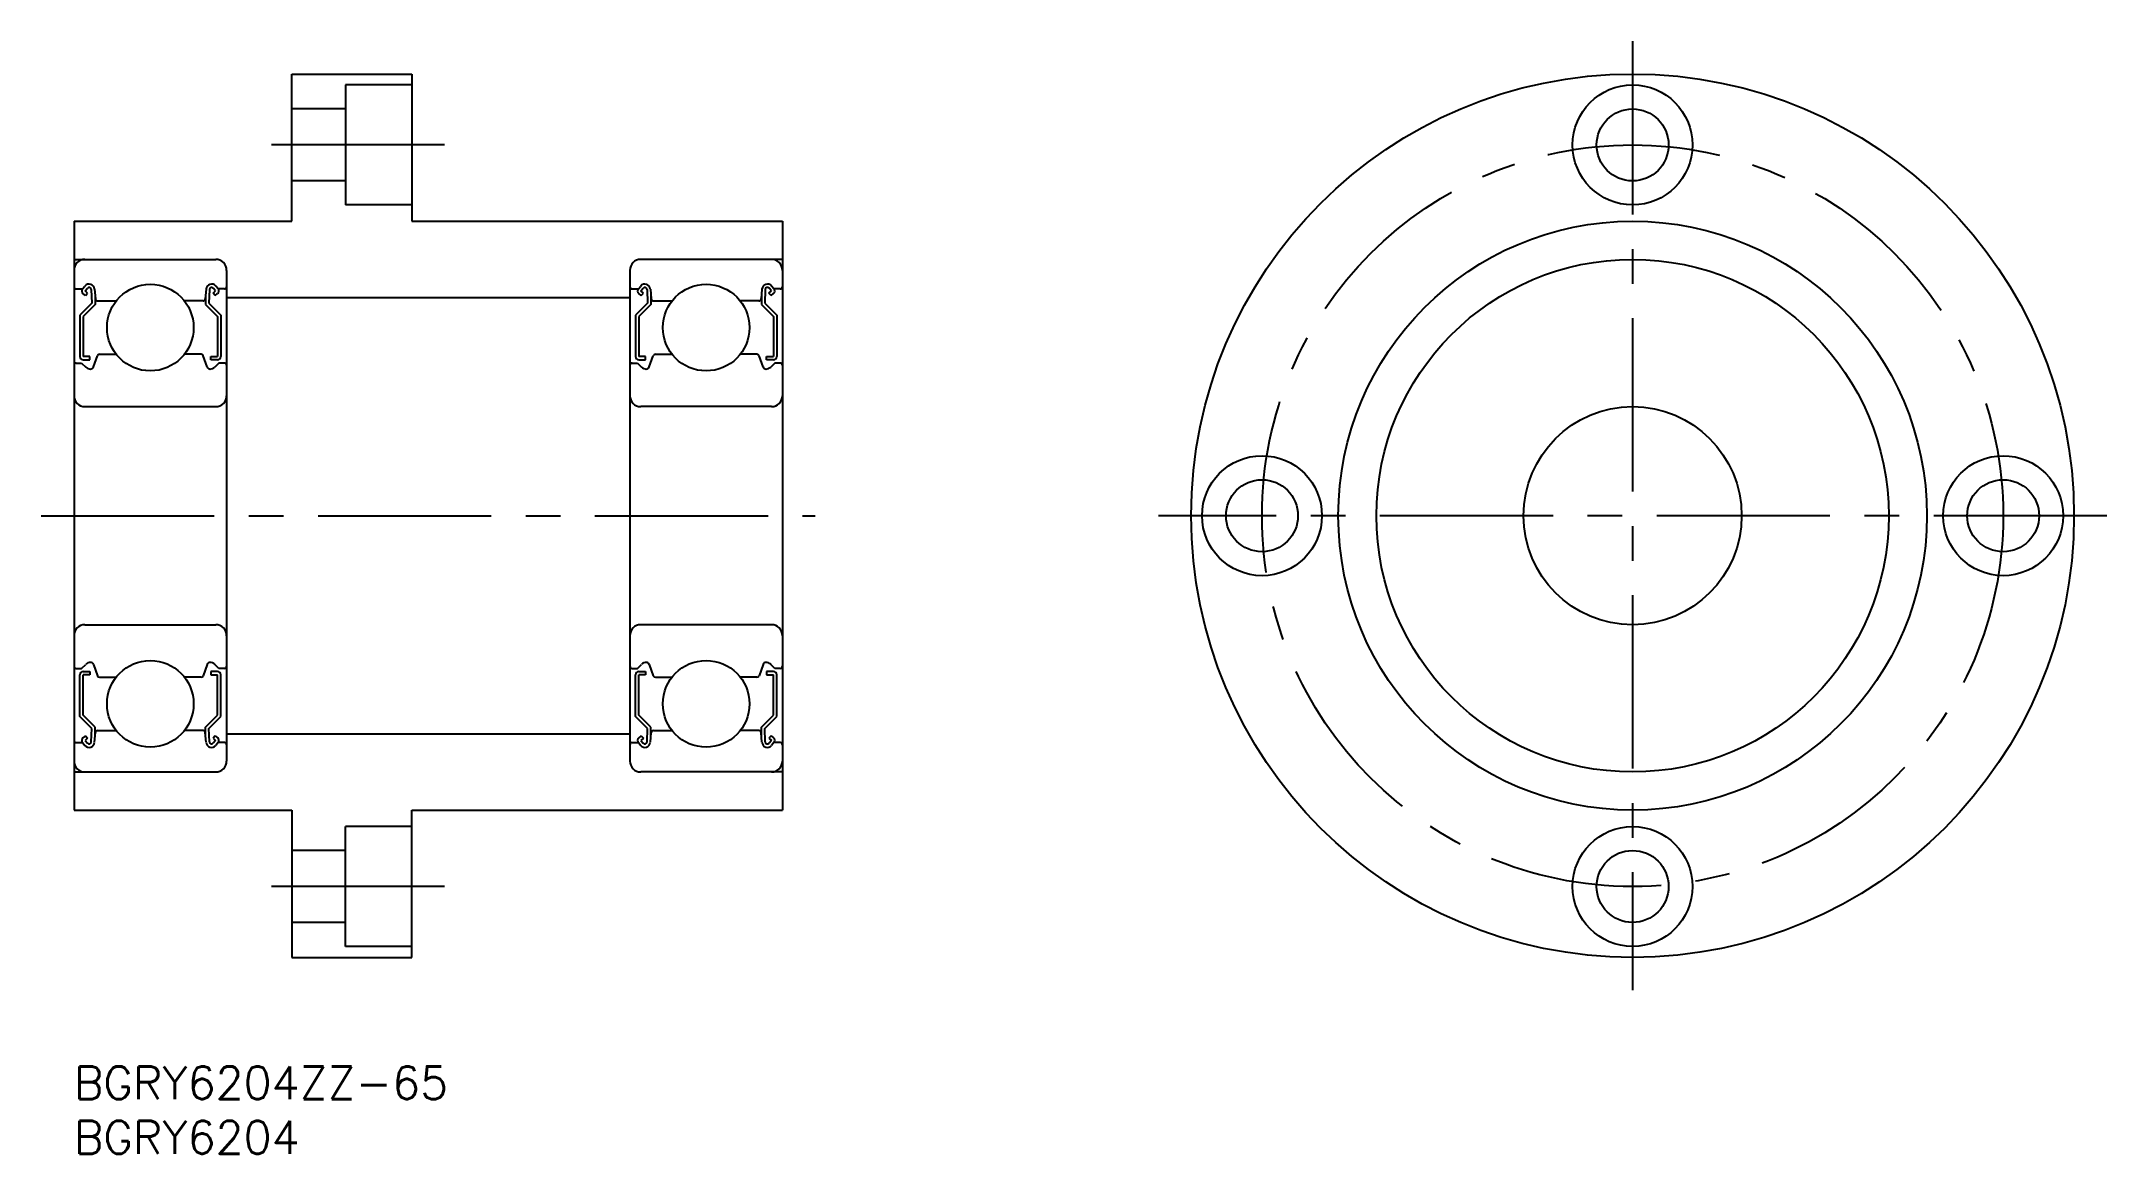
# Model space of a CAD drawing. Extents: x -3 to 186, y -8 to 94.
import ezdxf

# ---------------------------------------------------------------- set-up
doc = ezdxf.new("R2010")
doc.units = 0
doc.header["$LTSCALE"] = 0.5
doc.linetypes.add('CENTER', pattern=[50.8, 31.75, -6.35, 6.35, -6.35])
for name, color, linetype in [('MSM_CENTER', 1, 'CENTER'), ('MSM_CONTINUOUS', 7, 'CONTINUOUS'), ('MSM_PART_NUMBER', 7, 'CONTINUOUS')]:
    doc.layers.add(name, color=color, linetype=linetype)
doc.styles.get("Standard").update_dxf_attribs({"font": 'txt.shx', "height": 3, "bigfont": 'bigfont.shx'})

# ---------------------------------------------------------------- blocks, each defined once
blk = doc.blocks.new('*U2')
at = {"layer": 'MSM_PART_NUMBER'}
blk.add_text('BGRY6204ZZ-65', height=3, dxfattribs=at).set_placement((0, -3))
blk = doc.blocks.new('*U3')
at = {"layer": 'MSM_PART_NUMBER'}
blk.add_text('BGRY6204', height=3, dxfattribs=at).set_placement((0, -8))

msp = doc.modelspace()

# ---------------------------------------------------------------- linework, layer by layer
at = {"layer": 'MSM_CENTER'}
for p, q in [((143, 94), (143, 7)), ((34, 84.5), (17, 84.5)), ((-3, 50.5), (68, 50.5)), ((186.5, 50.5), (99.5, 50.5)), ((34, 16.5), (17, 16.5))]:
    msp.add_line(p, q, dxfattribs=at)
msp.add_circle((143, 50.5), 34, dxfattribs=at)
at = {"layer": 'MSM_CONTINUOUS'}
for p, q in [((20, 91), (31, 91)), ((20, 77.5), (20, 91)), ((31, 91), (31, 77.5)), ((31, 90), (24.9, 90)), ((24.9, 90), (24.9, 79)), ((24.9, 87.8), (20, 87.8)), ((24.9, 81.2), (20, 81.2)), ((31, 79), (24.9, 79)), ((0, 77.5), (20, 77.5)), ((0, 77.5), (0, 23.5)), ((31, 77.5), (65, 77.5)), ((65, 77.5), (65, 23.5)), ((0, 74), (13, 74)), ((65, 74), (52, 74)), ((14, 73), (14, 28)), ((51, 73), (51, 28)), ((0.2, 71.3), (0.78, 71.3)), ((0.78, 71.3), (1, 71.56)), ((1.05, 70.68), (0.82, 70.88)), ((1.01, 71.11), (1.23, 71.36)), ((1.24, 70.91), (1.01, 71.11)), ((1.05, 70.68), (1.24, 70.91)), ((1.58, 71.24), (1.63, 70)), ((1.88, 71.28), (1.96, 70.38)), ((1.93, 70.73), (1.93, 69.88)), ((2.16, 70.2), (3.88, 70.2)), ((11.84, 70.2), (10.12, 70.2)), ((12.12, 71.28), (12.04, 70.38)), ((12.07, 70.73), (12.07, 69.88)), ((12.42, 71.24), (12.37, 70)), ((12.76, 70.91), (12.99, 71.11)), ((12.95, 70.68), (12.76, 70.91)), ((12.99, 71.11), (12.77, 71.36)), ((12.95, 70.68), (13.18, 70.88)), ((13.22, 71.3), (13, 71.56)), ((13.8, 71.3), (13.22, 71.3)), ((14, 70.5), (51, 70.5)), ((51.2, 71.3), (51.78, 71.3)), ((51.78, 71.3), (52, 71.56)), ((52.05, 70.68), (51.82, 70.88)), ((52.01, 71.11), (52.23, 71.36)), ((52.24, 70.91), (52.01, 71.11)), ((52.05, 70.68), (52.24, 70.91)), ((52.58, 71.24), (52.63, 70)), ((52.88, 71.28), (52.96, 70.38)), ((52.93, 70.73), (52.93, 69.88)), ((53.16, 70.2), (54.88, 70.2)), ((62.84, 70.2), (61.12, 70.2)), ((63.12, 71.28), (63.04, 70.38)), ((63.07, 70.73), (63.07, 69.88)), ((63.42, 71.24), (63.37, 70)), ((63.76, 70.91), (63.99, 71.11)), ((63.95, 70.68), (63.76, 70.91)), ((63.99, 71.11), (63.77, 71.36)), ((63.95, 70.68), (64.18, 70.88)), ((64.22, 71.3), (64, 71.56)), ((64.8, 71.3), (64.22, 71.3)), ((1.63, 70), (0.53, 68.9)), ((0.53, 68.9), (0.53, 65.1)), ((1.93, 69.88), (0.83, 68.78)), ((0.83, 68.78), (0.83, 65.1)), ((12.07, 69.88), (13.17, 68.78)), ((12.37, 70), (13.47, 68.9)), ((13.17, 68.78), (13.17, 65.1)), ((13.47, 68.9), (13.47, 65.1)), ((52.63, 70), (51.53, 68.9)), ((51.53, 68.9), (51.53, 65.1)), ((52.93, 69.88), (51.83, 68.78)), ((51.83, 68.78), (51.83, 65.1)), ((63.07, 69.88), (64.17, 68.78)), ((63.37, 70), (64.47, 68.9)), ((64.17, 68.78), (64.17, 65.1)), ((64.47, 68.9), (64.47, 65.1)), ((0.2, 64.5), (0.7, 64.5)), ((0.7, 64.5), (1.07, 64.13)), ((1.45, 65.1), (0.83, 65.1)), ((0.83, 64.8), (1.45, 64.8)), ((1.45, 64.8), (1.45, 65.1)), ((1.78, 64.15), (2.15, 65.17)), ((2.34, 65.3), (3.88, 65.3)), ((11.66, 65.3), (10.12, 65.3)), ((12.22, 64.15), (11.85, 65.17)), ((12.55, 65.1), (13.17, 65.1)), ((12.55, 64.8), (12.55, 65.1)), ((13.17, 64.8), (12.55, 64.8)), ((13.3, 64.5), (12.93, 64.13)), ((13.8, 64.5), (13.3, 64.5)), ((51.2, 64.5), (51.7, 64.5)), ((51.7, 64.5), (52.07, 64.13)), ((52.45, 65.1), (51.83, 65.1)), ((51.83, 64.8), (52.45, 64.8)), ((52.45, 64.8), (52.45, 65.1)), ((52.78, 64.15), (53.15, 65.17)), ((53.34, 65.3), (54.88, 65.3)), ((62.66, 65.3), (61.12, 65.3)), ((63.22, 64.15), (62.85, 65.17)), ((63.55, 65.1), (64.17, 65.1)), ((63.55, 64.8), (63.55, 65.1)), ((64.17, 64.8), (63.55, 64.8)), ((64.3, 64.5), (63.93, 64.13)), ((64.8, 64.5), (64.3, 64.5)), ((1, 60.5), (13, 60.5)), ((64, 60.5), (52, 60.5)), ((1, 40.5), (13, 40.5)), ((64, 40.5), (52, 40.5)), ((0.2, 36.5), (0.7, 36.5)), ((0.7, 36.5), (1.07, 36.87)), ((0.83, 36.2), (1.45, 36.2)), ((1.45, 36.2), (1.45, 35.9)), ((1.78, 36.85), (2.15, 35.83)), ((12.22, 36.85), (11.85, 35.83)), ((12.55, 36.2), (12.55, 35.9)), ((13.17, 36.2), (12.55, 36.2)), ((13.3, 36.5), (12.93, 36.87)), ((13.8, 36.5), (13.3, 36.5)), ((51.2, 36.5), (51.7, 36.5)), ((51.7, 36.5), (52.07, 36.87)), ((51.83, 36.2), (52.45, 36.2)), ((52.45, 36.2), (52.45, 35.9)), ((52.78, 36.85), (53.15, 35.83)), ((63.22, 36.85), (62.85, 35.83)), ((64.17, 36.2), (63.55, 36.2)), ((63.55, 36.2), (63.55, 35.9)), ((64.3, 36.5), (63.93, 36.87)), ((64.8, 36.5), (64.3, 36.5)), ((0.53, 32.1), (0.53, 35.9)), ((0.83, 32.22), (0.83, 35.9)), ((1.45, 35.9), (0.83, 35.9)), ((2.34, 35.7), (3.88, 35.7)), ((11.66, 35.7), (10.12, 35.7)), ((12.55, 35.9), (13.17, 35.9)), ((13.17, 32.22), (13.17, 35.9)), ((13.47, 32.1), (13.47, 35.9)), ((51.53, 32.1), (51.53, 35.9)), ((51.83, 32.22), (51.83, 35.9)), ((52.45, 35.9), (51.83, 35.9)), ((53.34, 35.7), (54.88, 35.7)), ((62.66, 35.7), (61.12, 35.7)), ((63.55, 35.9), (64.17, 35.9)), ((64.17, 32.22), (64.17, 35.9)), ((64.47, 32.1), (64.47, 35.9)), ((1.93, 31.12), (0.83, 32.22)), ((12.07, 31.12), (13.17, 32.22)), ((52.93, 31.12), (51.83, 32.22)), ((63.07, 31.12), (64.17, 32.22)), ((1.63, 31), (0.53, 32.1)), ((1.58, 29.76), (1.63, 31)), ((1.88, 29.72), (1.96, 30.62)), ((1.93, 30.27), (1.93, 31.12)), ((2.16, 30.8), (3.88, 30.8)), ((11.84, 30.8), (10.12, 30.8)), ((12.12, 29.72), (12.04, 30.62)), ((12.07, 30.27), (12.07, 31.12)), ((12.37, 31), (13.47, 32.1)), ((12.42, 29.76), (12.37, 31)), ((14, 30.5), (51, 30.5)), ((52.63, 31), (51.53, 32.1)), ((52.58, 29.76), (52.63, 31)), ((52.88, 29.72), (52.96, 30.62)), ((52.93, 30.27), (52.93, 31.12)), ((53.16, 30.8), (54.88, 30.8)), ((62.84, 30.8), (61.12, 30.8)), ((63.12, 29.72), (63.04, 30.62)), ((63.07, 30.27), (63.07, 31.12)), ((63.37, 31), (64.47, 32.1)), ((63.42, 29.76), (63.37, 31)), ((0.2, 29.7), (0.78, 29.7)), ((0.78, 29.7), (1, 29.44)), ((1.05, 30.32), (0.82, 30.12)), ((1.24, 30.09), (1.01, 29.89)), ((1.01, 29.89), (1.23, 29.64)), ((1.05, 30.32), (1.24, 30.09)), ((12.95, 30.32), (12.76, 30.09)), ((12.76, 30.09), (12.99, 29.89)), ((12.99, 29.89), (12.77, 29.64)), ((12.95, 30.32), (13.18, 30.12)), ((13.22, 29.7), (13, 29.44)), ((13.8, 29.7), (13.22, 29.7)), ((51.2, 29.7), (51.78, 29.7)), ((51.78, 29.7), (52, 29.44)), ((52.05, 30.32), (51.82, 30.12)), ((52.24, 30.09), (52.01, 29.89)), ((52.01, 29.89), (52.23, 29.64)), ((52.05, 30.32), (52.24, 30.09)), ((63.95, 30.32), (63.76, 30.09)), ((63.76, 30.09), (63.99, 29.89)), ((63.99, 29.89), (63.77, 29.64)), ((63.95, 30.32), (64.18, 30.12)), ((64.22, 29.7), (64, 29.44)), ((64.8, 29.7), (64.22, 29.7)), ((0, 27), (13, 27)), ((65, 27), (52, 27)), ((0, 23.5), (20, 23.5)), ((20, 23.5), (20, 10)), ((31, 23.5), (65, 23.5)), ((31, 10), (31, 23.5)), ((31, 22), (24.9, 22)), ((24.9, 11), (24.9, 22)), ((24.9, 19.8), (20, 19.8)), ((24.9, 13.2), (20, 13.2)), ((20, 10), (31, 10)), ((31, 11), (24.9, 11))]:
    msp.add_line(p, q, dxfattribs=at)
for centre, radius in [((143, 50.5), 40.5), ((143, 84.5), 5.5), ((143, 84.5), 3.3), ((143, 50.5), 27), ((143, 50.5), 23.5), ((7, 67.75), 3.97), ((58, 67.75), 3.97), ((143, 50.5), 10), ((109, 50.5), 5.5), ((177, 50.5), 5.5), ((109, 50.5), 3.3), ((177, 50.5), 3.3), ((7, 33.25), 3.97), ((58, 33.25), 3.97), ((143, 16.5), 5.5), ((143, 16.5), 3.3)]:
    msp.add_circle(centre, radius, dxfattribs=at)
for centre, radius, start, end in [((1, 73), 1, 90, 180), ((13, 73), 1, 0, 90), ((52, 73), 1, 90, 180), ((64, 73), 1, 0, 90), ((0.2, 71.5), 0.2, 180, 270), ((1.01, 71.11), 0.3, 139.9098, 229.9963), ((1.38, 71.24), 0.5, 4.987, 139.9098), ((1.38, 71.24), 0.2, 2.3754, 139.9922), ((2.16, 70.4), 0.2, 184.987, 270), ((11.84, 70.4), 0.2, 270, 355.013), ((12.62, 71.24), 0.5, 40.0902, 175.013), ((12.62, 71.24), 0.2, 40.0078, 177.6246), ((12.99, 71.11), 0.3, 310.0037, 40.0902), ((13.8, 71.5), 0.2, 270, 0), ((51.2, 71.5), 0.2, 180, 270), ((52.01, 71.11), 0.3, 139.9098, 229.9963), ((52.38, 71.24), 0.5, 4.987, 139.9098), ((52.38, 71.24), 0.2, 2.3754, 139.9922), ((53.16, 70.4), 0.2, 184.987, 270), ((62.84, 70.4), 0.2, 270, 355.013), ((63.62, 71.24), 0.5, 40.0902, 175.013), ((63.62, 71.24), 0.2, 40.0078, 177.6246), ((63.99, 71.11), 0.3, 310.0037, 40.0902), ((64.8, 71.5), 0.2, 270, 0), ((0.2, 64.3), 0.2, 90, 180), ((0.83, 65.1), 0.3, 180, 270), ((2.34, 65.1), 0.2, 90, 160.0299), ((11.66, 65.1), 0.2, 19.9701, 90), ((13.17, 65.1), 0.3, 270, 0), ((13.8, 64.3), 0.2, 0, 90), ((51.2, 64.3), 0.2, 90, 180), ((51.83, 65.1), 0.3, 180, 270), ((53.34, 65.1), 0.2, 90, 160.0299), ((62.66, 65.1), 0.2, 19.9701, 90), ((64.17, 65.1), 0.3, 270, 0), ((64.8, 64.3), 0.2, 0, 90), ((1.5, 64.55), 0.6, 225, 272.8048), ((1.5, 64.25), 0.3, 265.5374, 340.0299), ((12.5, 64.25), 0.3, 199.9701, 274.4626), ((12.5, 64.55), 0.6, 267.1952, 315), ((52.5, 64.55), 0.6, 225, 272.8048), ((52.5, 64.25), 0.3, 265.5374, 340.0299), ((63.5, 64.25), 0.3, 199.9701, 274.4626), ((63.5, 64.55), 0.6, 267.1952, 315), ((1, 61.5), 1, 180, 270), ((13, 61.5), 1, 270, 0), ((52, 61.5), 1, 180, 270), ((64, 61.5), 1, 270, 0), ((1, 39.5), 1, 90, 180), ((13, 39.5), 1, 0, 90), ((52, 39.5), 1, 90, 180), ((64, 39.5), 1, 0, 90), ((0.2, 36.7), 0.2, 180, 270), ((0.83, 35.9), 0.3, 90, 180), ((1.5, 36.45), 0.6, 87.1952, 135), ((1.5, 36.75), 0.3, 19.9701, 94.4626), ((12.5, 36.75), 0.3, 85.5374, 160.0299), ((12.5, 36.45), 0.6, 45, 92.8048), ((13.17, 35.9), 0.3, 0, 90), ((13.8, 36.7), 0.2, 270, 0), ((51.2, 36.7), 0.2, 180, 270), ((51.83, 35.9), 0.3, 90, 180), ((52.5, 36.45), 0.6, 87.1952, 135), ((52.5, 36.75), 0.3, 19.9701, 94.4626), ((63.5, 36.75), 0.3, 85.5374, 160.0299), ((63.5, 36.45), 0.6, 45, 92.8048), ((64.17, 35.9), 0.3, 0, 90), ((64.8, 36.7), 0.2, 270, 0), ((2.34, 35.9), 0.2, 199.9701, 270), ((11.66, 35.9), 0.2, 270, 340.0299), ((53.34, 35.9), 0.2, 199.9701, 270), ((62.66, 35.9), 0.2, 270, 340.0299), ((2.16, 30.6), 0.2, 90, 175.013), ((11.84, 30.6), 0.2, 4.987, 90), ((53.16, 30.6), 0.2, 90, 175.013), ((62.84, 30.6), 0.2, 4.987, 90), ((0.2, 29.5), 0.2, 90, 180), ((1.01, 29.89), 0.3, 130.0037, 220.0902), ((1.38, 29.76), 0.5, 220.0902, 355.013), ((1.38, 29.76), 0.2, 220.0078, 357.6246), ((12.62, 29.76), 0.5, 184.987, 319.9098), ((12.62, 29.76), 0.2, 182.3754, 319.9922), ((12.99, 29.89), 0.3, 319.9098, 49.9963), ((13.8, 29.5), 0.2, 0, 90), ((51.2, 29.5), 0.2, 90, 180), ((52.01, 29.89), 0.3, 130.0037, 220.0902), ((52.38, 29.76), 0.5, 220.0902, 355.013), ((52.38, 29.76), 0.2, 220.0078, 357.6246), ((63.62, 29.76), 0.5, 184.987, 319.9098), ((63.62, 29.76), 0.2, 182.3754, 319.9922), ((63.99, 29.89), 0.3, 319.9098, 49.9963), ((64.8, 29.5), 0.2, 0, 90), ((1, 28), 1, 180, 270), ((13, 28), 1, 270, 0), ((52, 28), 1, 180, 270), ((64, 28), 1, 270, 0)]:
    msp.add_arc(centre, radius, start, end, dxfattribs=at)

# ---------------------------------------------------------------- block references
for name in ['*U2', '*U3']:
    msp.add_blockref(name, (0, 0), dxfattribs=at)

doc.saveas('drawing.dxf')
